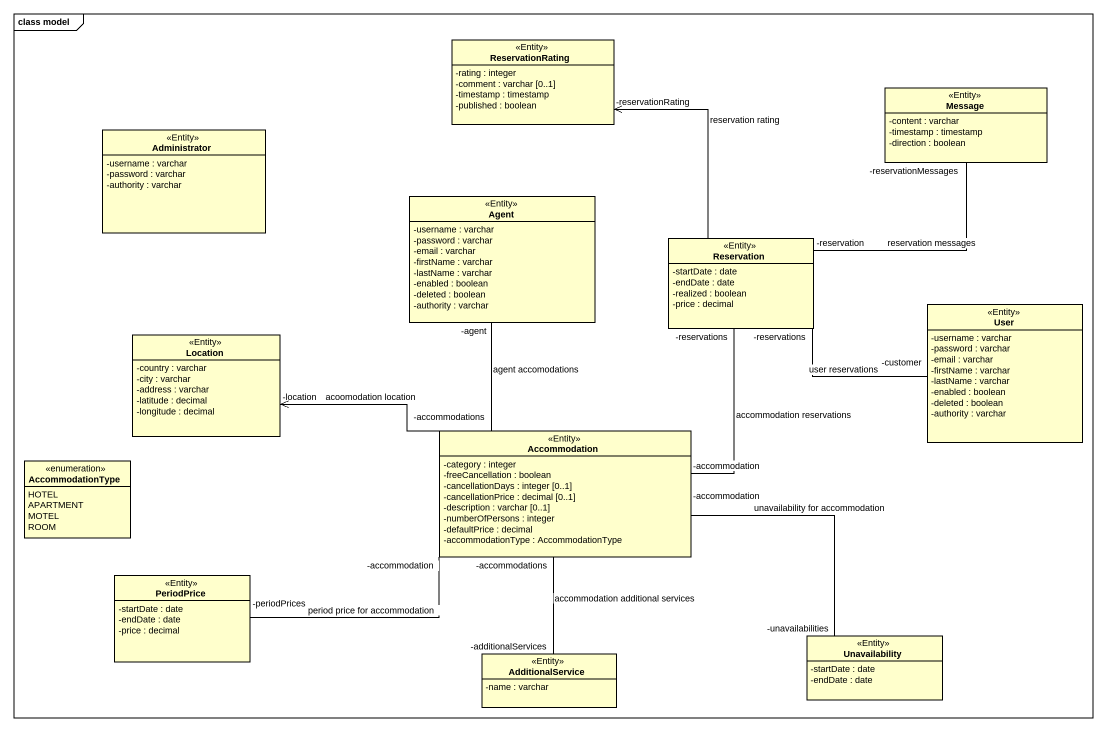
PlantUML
@startuml
mainframe class model
hide circle
hide empty members
skinparam classAttributeIconSize 0
class ReservationRating <<Entity>> {
  -rating : integer
  -comment : varchar [0..1]
  -timestamp : timestamp
  -published : boolean
}
class Message <<Entity>> {
  -content : varchar
  -timestamp : timestamp
  -direction : boolean
}
class Administrator <<Entity>> {
  -username : varchar
  -password : varchar
  -authority : varchar
}
class "Agent" as Agent_ <<Entity>> {
  -username : varchar
  -password : varchar
  -email : varchar
  -firstName : varchar
  -lastName : varchar
  -enabled : boolean
  -deleted : boolean
  -authority : varchar
}
class Reservation <<Entity>> {
  -startDate : date
  -endDate : date
  -realized : boolean
  -price : decimal
}
class Location <<Entity>> {
  -country : varchar
  -city : varchar
  -address : varchar
  -latitude : decimal
  -longitude : decimal
}
class User <<Entity>> {
  -username : varchar
  -password : varchar
  -email : varchar
  -firstName : varchar
  -lastName : varchar
  -enabled : boolean
  -deleted : boolean
  -authority : varchar
}
class Accommodation <<Entity>> {
  -category : integer
  -freeCancellation : boolean
  -cancellationDays : integer [0..1]
  -cancellationPrice : decimal [0..1]
  -description : varchar [0..1]
  -numberOfPersons : integer
  -defaultPrice : decimal
  -accommodationType : AccommodationType
}
enum AccommodationType {
  HOTEL
  APARTMENT
  MOTEL
  ROOM
}
class PeriodPrice <<Entity>> {
  -startDate : date
  -endDate : date
  -price : decimal
}
class Unavailability <<Entity>> {
  -startDate : date
  -endDate : date
}
class AdditionalService <<Entity>> {
  -name : varchar
}
ReservationRating "-reservationRating" <-- Reservation : reservation rating
Agent_ "-agent" -- "-accommodations" Accommodation : agent accomodations
Reservation "-reservation" -up- "-reservationMessages" Message : reservation messages
Location "-location" <-right- Accommodation : acoomodation location
User "-customer" -left- "-reservations" Reservation : user reservations
Accommodation "-accommodation" -up- "-reservations" Reservation : accommodation reservations
Accommodation "-accommodation" -right- "-unavailabilities" Unavailability : unavailability for accommodation
PeriodPrice "-periodPrices" -right- "-accommodation" Accommodation : period price for accommodation
AdditionalService "-additionalServices" -up- "-accommodations" Accommodation : accommodation additional services
@enduml
